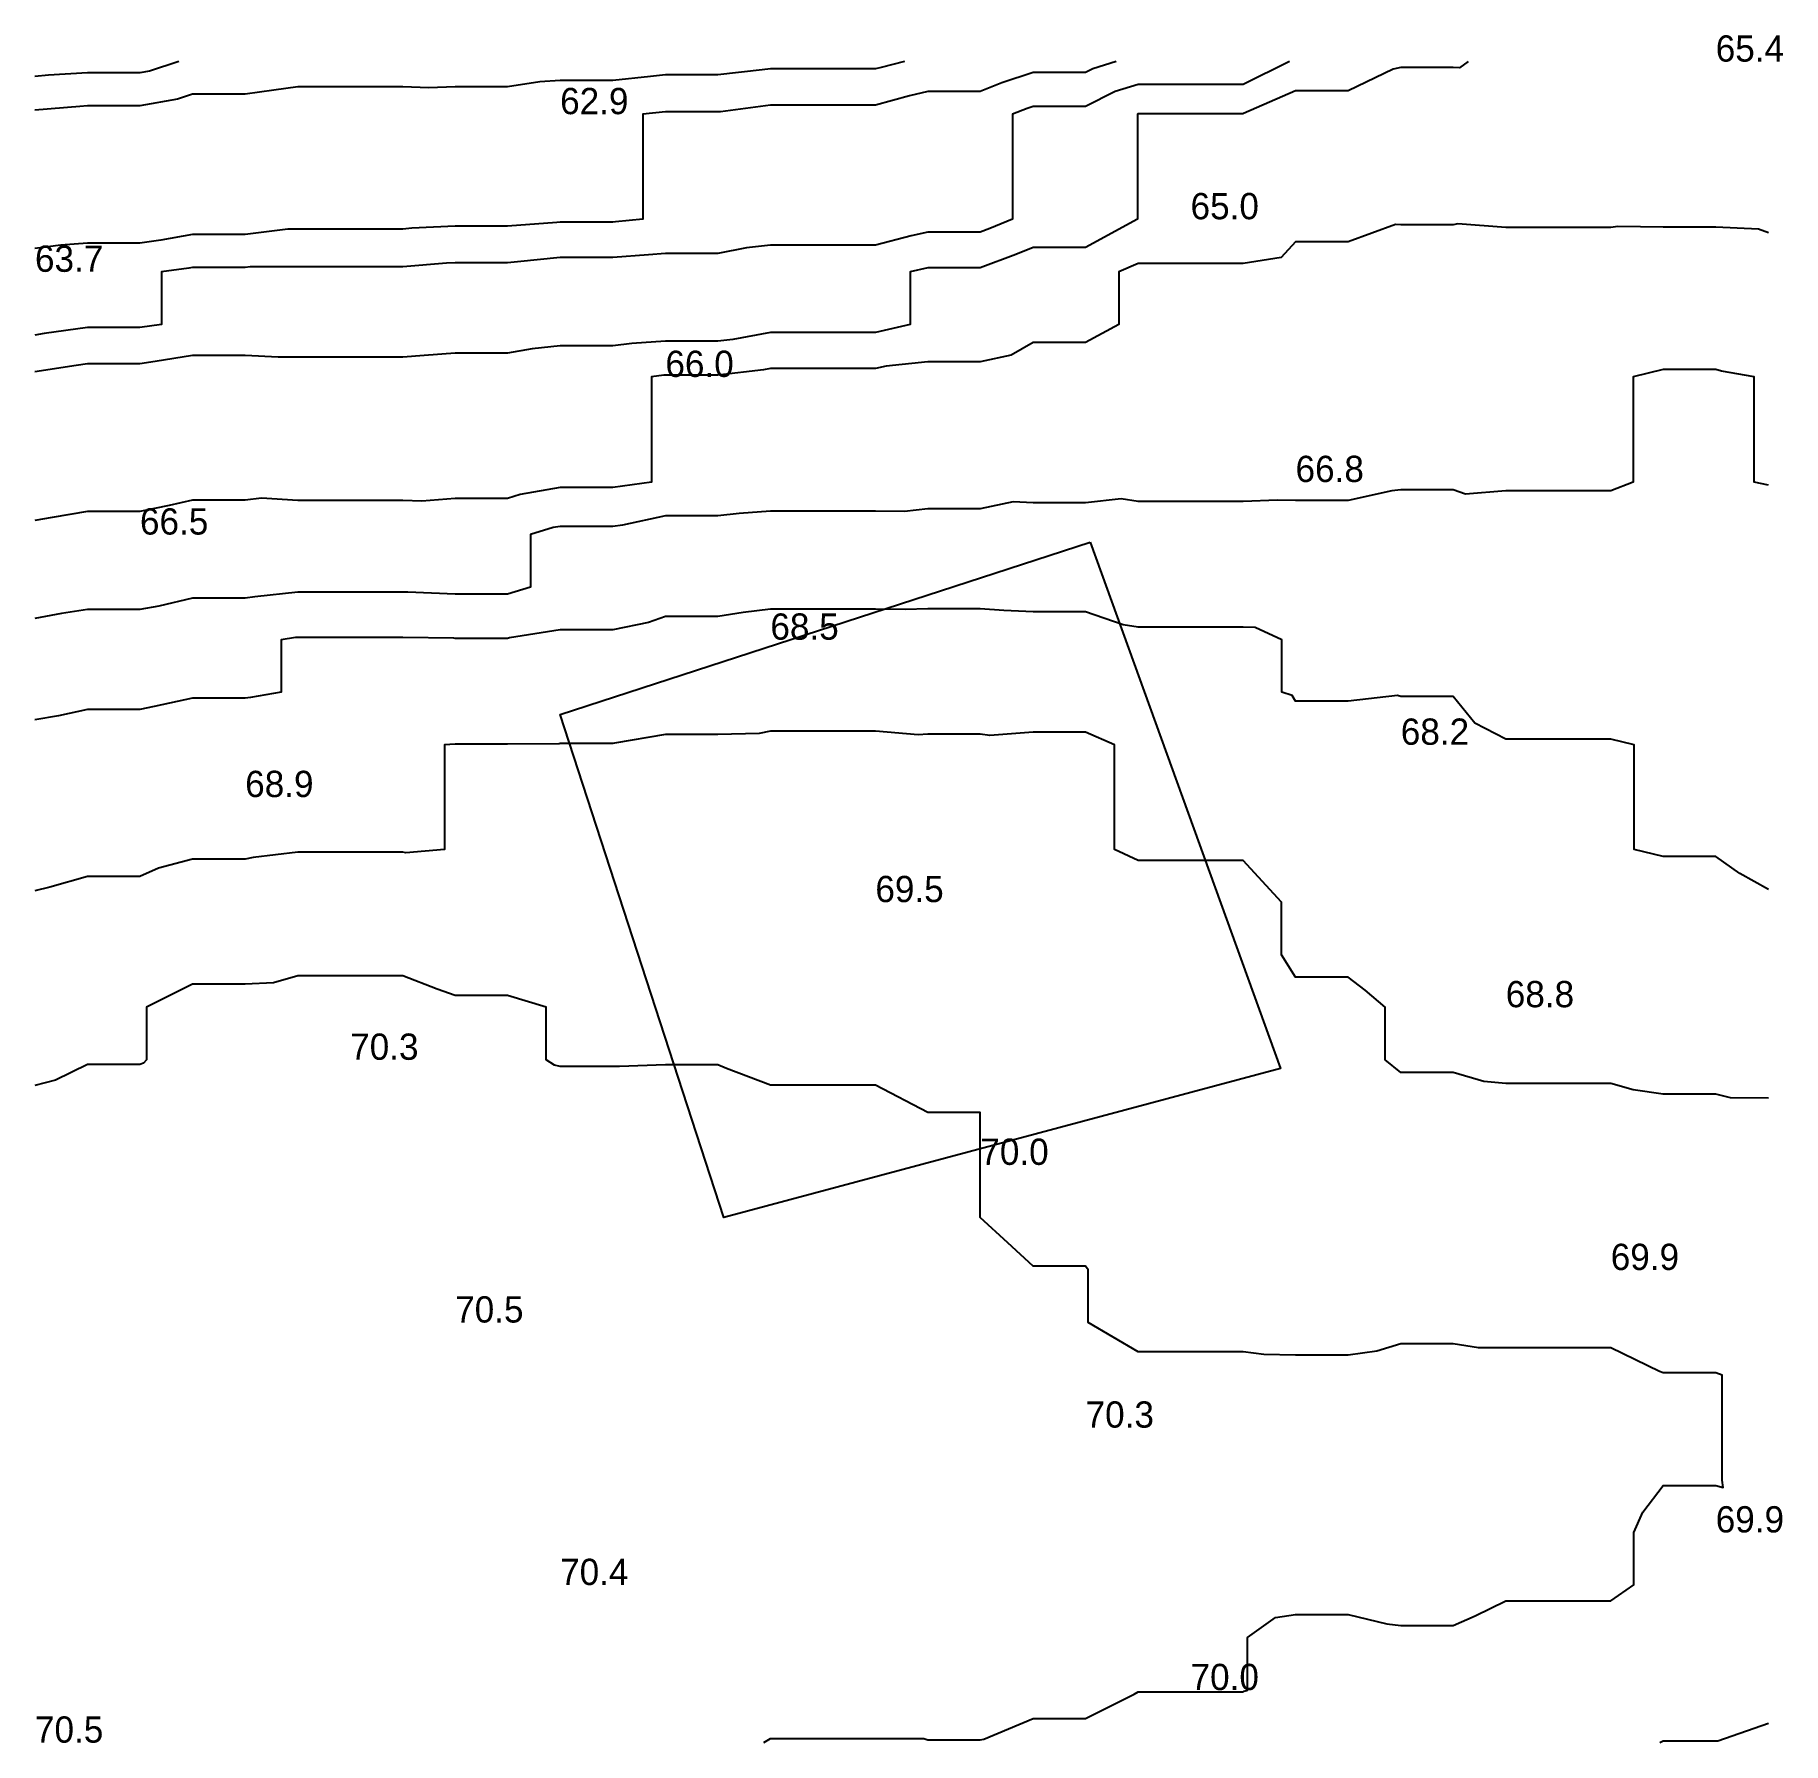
# Model space of a CAD drawing. Extents: x 0 to 66.6, y 0 to 65.
import ezdxf

# ---------------------------------------------------------------- set-up
doc = ezdxf.new("R2010")
doc.units = 0
for name, color, linetype in [('CONTOURS_MAJEURES', 3, 'CONTINUOUS'), ('CONTOURS_MINEURES', 8, 'CONTINUOUS'), ('PARCELLE', 4, 'CONTINUOUS'), ('POINTS_COTES', 7, 'CONTINUOUS')]:
    doc.layers.add(name, color=color, linetype=linetype)

msp = doc.modelspace()

# ---------------------------------------------------------------- linework, layer by layer
at = {"layer": 'CONTOURS_MAJEURES'}
for points in [[(54.574, 64.005), (54.234, 63.774), (54.003, 63.783), (52.227, 63.783), (52.005, 63.783), (51.718, 63.719), (49.995, 62.893), (49.107, 62.893), (47.997, 62.893), (46.02, 62.026), (45.998, 62.015), (45.987, 62.015), (44, 62.015), (42.012, 62.015), (42.001, 62.015), (41.993, 62.013), (41.976, 62.004), (41.976, 61.978), (41.976, 60.003), (41.976, 58.028), (41.976, 58.003), (40.003, 56.933), (38.934, 56.933), (38.004, 56.933), (37.341, 56.662), (35.995, 56.151), (35.845, 56.151), (33.996, 56.151), (33.33, 56.002), (33.33, 54.668), (33.33, 54.001), (31.998, 53.697), (30.302, 53.697), (29.999, 53.697), (29.696, 53.697), (28.001, 53.697), (26.571, 53.431), (26.002, 53.364), (25.366, 53.364), (24.004, 53.364), (22.732, 53.273), (22.005, 53.179), (20.821, 53.179), (19.996, 53.179), (18.928, 53.069), (17.997, 52.906), (17.093, 52.906), (15.999, 52.906), (14.818, 52.819), (14, 52.749), (13.252, 52.749), (12.001, 52.749), (10.751, 52.749), (10.003, 52.749), (9.255, 52.749), (8.004, 52.817), (6.815, 52.817), (5.995, 52.817), (4.582, 52.586), (3.997, 52.497), (3.5, 52.497), (1.998, 52.497), (1.562, 52.437), (-0.001, 52.196)], [(27.751, 0.002), (28.001, 0.156), (29.845, 0.156), (29.999, 0.156), (30.153, 0.156), (31.998, 0.156), (33.843, 0.156), (33.996, 0.108), (35.89, 0.108), (35.995, 0.108), (36.129, 0.136), (38.004, 0.926), (38.927, 0.926), (40.003, 0.926), (41.848, 1.849), (42.001, 1.934), (42.07, 1.934), (44, 1.934), (45.929, 1.934), (45.998, 1.934), (46.042, 1.959), (46.165, 2.003), (46.165, 2.17), (46.165, 4.004), (47.239, 4.763), (47.997, 4.884), (48.876, 4.884), (49.995, 4.884), (51.476, 4.53), (52.005, 4.458), (52.459, 4.458), (54.003, 4.458), (54.836, 4.837), (56.002, 5.396), (56.61, 5.396), (58, 5.396), (59.391, 5.396), (59.999, 5.396), (60.873, 6.005), (60.873, 6.88), (60.873, 8.005), (61.215, 8.784), (61.998, 9.796), (63.796, 9.796), (63.996, 9.796), (64.283, 9.711), (64.247, 9.995), (64.247, 10.245), (64.247, 11.996), (64.247, 12.246), (64.247, 13.997), (63.996, 14.088), (62.088, 14.088), (61.998, 14.088), (61.855, 14.139), (59.999, 15.034), (58.963, 15.034), (58, 15.034), (56.964, 15.034), (56.002, 15.034), (54.966, 15.034), (54.003, 15.185), (53.191, 15.185), (52.005, 15.185), (51.096, 14.902), (49.995, 14.754), (49.239, 14.754), (47.997, 14.754), (46.787, 14.786), (45.998, 14.879), (45.117, 14.879), (44, 14.879), (42.883, 14.879), (42.001, 14.879), (40.103, 15.997), (40.103, 16.097), (40.103, 17.998), (40.003, 18.141), (38.147, 18.141), (38.004, 18.141), (37.037, 19.036), (35.995, 19.999), (35.995, 22), (35.995, 24), (33.996, 24), (31.998, 25.035), (31.033, 25.035), (29.999, 25.035), (29.034, 25.035), (28.001, 25.035), (26.335, 25.668), (26.002, 25.808), (25.809, 25.808), (24.004, 25.808), (22.255, 25.751), (22.005, 25.743), (21.746, 25.743), (19.996, 25.743), (19.785, 25.791), (19.463, 26.001), (19.463, 27.468), (19.463, 28.002), (17.997, 28.451), (16.447, 28.451), (15.999, 28.451), (15.312, 28.69), (14, 29.195), (13.193, 29.195), (12.001, 29.195), (10.81, 29.195), (10.003, 29.195), (9.078, 28.928), (8.004, 28.877), (6.874, 28.877), (5.995, 28.877), (4.246, 28.002), (4.246, 26.251), (4.246, 26.001), (4.13, 25.868), (3.997, 25.823), (3.819, 25.823), (1.998, 25.823), (0.775, 25.225), (-0.001, 25.02)]]:
    msp.add_lwpolyline(points, dxfattribs=at)
at = {"layer": 'CONTOURS_MINEURES'}
for points in [[(5.474, 64.005), (4.358, 63.643), (3.997, 63.577), (3.569, 63.577), (1.998, 63.577), (0.52, 63.484), (-0.001, 63.441)], [(33.108, 64.005), (32.215, 63.787), (31.998, 63.729), (31.722, 63.729), (29.999, 63.729), (28.276, 63.729), (28.001, 63.729), (27.683, 63.687), (26.002, 63.498), (24.51, 63.498), (24.004, 63.498), (23.441, 63.442), (22.005, 63.291), (20.712, 63.291), (19.996, 63.291), (19.224, 63.232), (17.997, 63.05), (16.953, 63.05), (15.999, 63.05), (14.999, 63.004), (14, 63.039), (13.036, 63.039), (12.001, 63.039), (10.967, 63.039), (10.003, 63.039), (9.09, 62.918), (8.004, 62.765), (6.759, 62.765), (5.995, 62.765), (5.421, 62.579), (3.997, 62.319), (2.312, 62.319), (1.998, 62.319), (1.702, 62.3), (-0.001, 62.158)], [(41.165, 64.005), (40.277, 63.73), (40.003, 63.592), (39.59, 63.592), (38.004, 63.592), (36.81, 63.193), (35.995, 62.869), (34.861, 62.869), (33.996, 62.869), (33.301, 62.7), (31.998, 62.349), (30.344, 62.349), (29.999, 62.349), (29.655, 62.349), (28.001, 62.349), (26.097, 62.099), (26.002, 62.089), (25.918, 62.089), (24.004, 62.089), (23.147, 62.004), (23.147, 61.147), (23.147, 60.003), (23.147, 58.86), (23.147, 58.003), (22.106, 57.902), (22.005, 57.894), (20.104, 57.894), (19.996, 57.894), (19.876, 57.882), (17.997, 57.739), (16.262, 57.739), (15.999, 57.739), (14.344, 57.658), (14, 57.628), (12.375, 57.628), (12.001, 57.628), (11.628, 57.628), (10.003, 57.628), (9.629, 57.628), (8.004, 57.424), (7.423, 57.424), (5.995, 57.424), (4.794, 57.204), (3.997, 57.099), (3.094, 57.099), (1.998, 57.099), (0.982, 57.019), (-0.001, 56.895)], [(47.767, 64.005), (45.998, 63.139), (44.864, 63.139), (44, 63.139), (43.135, 63.139), (42.001, 63.139), (41.135, 62.871), (40.003, 62.301), (38.301, 62.301), (38.004, 62.301), (37.781, 62.226), (37.221, 62.004), (37.221, 61.224), (37.221, 60.003), (37.221, 59.223), (37.221, 58.003), (36.351, 57.648), (35.995, 57.513), (34.486, 57.513), (33.996, 57.513), (33.365, 57.371), (31.998, 57.022), (30.979, 57.022), (29.999, 57.022), (29.02, 57.022), (28.001, 57.022), (27.094, 56.909), (26.002, 56.705), (24.706, 56.705), (24.004, 56.705), (23.362, 56.644), (22.005, 56.543), (21.462, 56.543), (19.996, 56.543), (18.373, 56.378), (17.997, 56.349), (17.65, 56.349), (15.999, 56.349), (15.668, 56.333), (14, 56.189), (13.813, 56.189), (12.001, 56.189), (10.19, 56.189), (10.003, 56.189), (8.191, 56.189), (8.004, 56.165), (6.159, 56.165), (5.995, 56.165), (5.857, 56.14), (4.814, 56.002), (4.814, 54.819), (4.814, 54.001), (3.997, 53.877), (2.122, 53.877), (1.998, 53.877), (0.351, 53.649), (-0.001, 53.595)], [(54.574, 64.005), (54.234, 63.774), (54.003, 63.783), (52.227, 63.783), (52.005, 63.783), (51.718, 63.719), (49.995, 62.893), (49.107, 62.893), (47.997, 62.893), (46.02, 62.026), (45.998, 62.015), (45.987, 62.015), (44, 62.015), (42.012, 62.015), (42.001, 62.015), (41.993, 62.013), (41.976, 62.004), (41.976, 61.978), (41.976, 60.003), (41.976, 58.028), (41.976, 58.003), (40.003, 56.933), (38.934, 56.933), (38.004, 56.933), (37.341, 56.662), (35.995, 56.151), (35.845, 56.151), (33.996, 56.151), (33.33, 56.002), (33.33, 54.668), (33.33, 54.001), (31.998, 53.697), (30.302, 53.697), (29.999, 53.697), (29.696, 53.697), (28.001, 53.697), (26.571, 53.431), (26.002, 53.364), (25.366, 53.364), (24.004, 53.364), (22.732, 53.273), (22.005, 53.179), (20.821, 53.179), (19.996, 53.179), (18.928, 53.069), (17.997, 52.906), (17.093, 52.906), (15.999, 52.906), (14.818, 52.819), (14, 52.749), (13.252, 52.749), (12.001, 52.749), (10.751, 52.749), (10.003, 52.749), (9.255, 52.749), (8.004, 52.817), (6.815, 52.817), (5.995, 52.817), (4.582, 52.586), (3.997, 52.497), (3.5, 52.497), (1.998, 52.497), (1.562, 52.437), (-0.001, 52.196)], [(66.005, 57.492), (65.623, 57.621), (63.996, 57.702), (63.696, 57.702), (61.998, 57.702), (60.27, 57.731), (59.999, 57.689), (58.314, 57.689), (58, 57.689), (57.687, 57.689), (56.002, 57.689), (54.173, 57.832), (54.003, 57.792), (52.215, 57.792), (52.005, 57.792), (51.809, 57.807), (49.995, 57.141), (49.135, 57.141), (47.997, 57.141), (47.453, 56.546), (45.998, 56.324), (44.322, 56.324), (44, 56.324), (43.678, 56.324), (42.001, 56.324), (41.271, 56.002), (41.271, 54.732), (41.271, 54.001), (40.003, 53.313), (39.316, 53.313), (38.004, 53.313), (37.171, 52.829), (35.995, 52.576), (35.419, 52.576), (33.996, 52.576), (32.408, 52.411), (31.998, 52.318), (31.681, 52.318), (29.999, 52.318), (28.318, 52.318), (28.001, 52.318), (27.733, 52.268), (26.002, 52.065), (24.068, 52.065), (24.004, 52.065), (23.943, 52.061), (23.478, 52), (23.478, 51.474), (23.478, 49.999), (23.478, 48.525), (23.478, 47.999), (22.005, 47.791), (20.204, 47.791), (19.996, 47.791), (18.475, 47.521), (17.997, 47.375), (17.375, 47.375), (15.999, 47.375), (14.727, 47.271), (14, 47.298), (12.702, 47.298), (12.001, 47.298), (11.301, 47.298), (10.003, 47.298), (8.624, 47.378), (8.004, 47.309), (7.312, 47.309), (5.995, 47.309), (5.107, 47.109), (3.997, 46.875), (3.12, 46.875), (1.998, 46.875), (0.652, 46.651), (-0.001, 46.528)], [(66.005, 47.881), (65.457, 47.999), (65.457, 49.454), (65.457, 49.999), (65.457, 50.545), (65.457, 52), (64.216, 52.219), (63.996, 52.281), (63.716, 52.281), (61.998, 52.281), (60.855, 52), (60.855, 50.857), (60.855, 49.999), (60.855, 49.142), (60.855, 47.999), (59.999, 47.665), (59.666, 47.665), (58, 47.665), (56.335, 47.665), (56.002, 47.665), (54.465, 47.537), (54.003, 47.699), (53.704, 47.699), (52.005, 47.699), (51.664, 47.659), (49.995, 47.293), (48.702, 47.293), (47.997, 47.293), (47.312, 47.313), (45.998, 47.259), (44.739, 47.259), (44, 47.259), (42.74, 47.259), (42.001, 47.259), (41.359, 47.356), (40.003, 47.211), (38.791, 47.211), (38.004, 47.211), (37.246, 47.243), (35.995, 46.974), (35.02, 46.974), (33.996, 46.974), (33.113, 46.882), (31.998, 46.89), (30.891, 46.89), (29.999, 46.89), (29.108, 46.89), (28.001, 46.89), (26.808, 46.804), (26.002, 46.706), (24.711, 46.706), (24.004, 46.706), (22.367, 46.36), (22.005, 46.309), (21.692, 46.309), (19.996, 46.309), (19.732, 46.262), (18.861, 45.998), (18.861, 44.862), (18.861, 43.997), (17.997, 43.728), (17.728, 43.728), (15.999, 43.728), (14.193, 43.804), (14, 43.807), (12.191, 43.807), (12.001, 43.807), (10.192, 43.807), (10.003, 43.807), (8.376, 43.625), (8.004, 43.572), (7.578, 43.572), (5.995, 43.572), (4.715, 43.277), (3.997, 43.149), (3.15, 43.149), (1.998, 43.149), (1.006, 42.989), (-0.001, 42.807)], [(66.005, 32.484), (64.909, 33.095), (63.996, 33.741), (63.733, 33.741), (61.998, 33.741), (60.887, 34.004), (60.887, 34.894), (60.887, 36.005), (60.887, 36.889), (60.887, 37.995), (59.999, 38.211), (58.216, 38.211), (58, 38.211), (56.218, 38.211), (56.002, 38.211), (54.824, 38.817), (54.003, 39.836), (52.165, 39.836), (52.005, 39.836), (51.875, 39.866), (49.995, 39.653), (48.34, 39.653), (47.997, 39.653), (47.868, 39.866), (47.476, 39.996), (47.476, 40.518), (47.476, 41.996), (46.464, 42.462), (45.998, 42.475), (45.52, 42.475), (44, 42.475), (43.521, 42.475), (42.001, 42.475), (41.435, 42.563), (40.003, 43.062), (39.069, 43.062), (38.004, 43.062), (36.885, 43.11), (35.995, 43.176), (34.817, 43.176), (33.996, 43.176), (33.14, 43.14), (31.998, 43.152), (31.154, 43.152), (29.999, 43.152), (28.844, 43.152), (28.001, 43.152), (26.961, 43.037), (26.002, 42.88), (24.887, 42.88), (24.004, 42.88), (23.354, 42.646), (22.005, 42.368), (20.369, 42.368), (19.996, 42.368), (18.07, 42.07), (17.997, 42.047), (16.049, 42.047), (15.999, 42.047), (15.946, 42.049), (14, 42.083), (13.914, 42.083), (12.001, 42.083), (11.915, 42.083), (10.003, 42.083), (9.925, 42.074), (9.378, 41.996), (9.378, 41.371), (9.378, 39.996), (8.21, 39.79), (8.004, 39.769), (7.777, 39.769), (5.995, 39.769), (4.539, 39.453), (3.997, 39.336), (3.337, 39.336), (1.998, 39.336), (0.897, 39.097), (-0.001, 38.946)], [(66.005, 24.538), (64.557, 24.559), (63.996, 24.692), (63.306, 24.692), (61.998, 24.692), (60.855, 24.858), (59.999, 25.103), (58.898, 25.103), (58, 25.103), (56.899, 25.103), (56.002, 25.103), (55.172, 25.171), (54.003, 25.513), (53.516, 25.513), (52.005, 25.513), (51.414, 26.001), (51.414, 27.414), (51.414, 28.002), (50.647, 28.651), (49.995, 29.145), (49.139, 29.145), (47.997, 29.145), (47.468, 30.003), (47.468, 31.474), (47.468, 32.004), (45.998, 33.591), (44.412, 33.591), (44, 33.591), (43.587, 33.591), (42.001, 33.591), (41.105, 34.004), (41.105, 34.901), (41.105, 36.005), (41.105, 37.103), (41.105, 37.995), (40.003, 38.473), (38.481, 38.473), (38.004, 38.473), (36.351, 38.35), (35.995, 38.395), (34.396, 38.395), (33.996, 38.395), (33.624, 38.368), (31.998, 38.518), (31.475, 38.518), (29.999, 38.518), (28.523, 38.518), (28.001, 38.518), (27.571, 38.425), (26.002, 38.385), (25.613, 38.385), (24.004, 38.385), (22.067, 38.057), (22.005, 38.042), (20.044, 38.042), (19.996, 38.042), (19.955, 38.035), (17.997, 38.015), (17.977, 38.015), (15.999, 38.015), (15.599, 37.995), (15.599, 36.403), (15.599, 36.005), (15.599, 35.605), (15.599, 34.004), (14.121, 33.883), (14, 33.908), (13.904, 33.908), (12.001, 33.908), (11.905, 33.908), (10.003, 33.908), (8.305, 33.703), (8.004, 33.645), (6.356, 33.645), (5.995, 33.645), (4.703, 33.297), (3.997, 32.975), (2.968, 32.975), (1.998, 32.975), (0.57, 32.575), (-0.001, 32.428)], [(27.751, 0.002), (28.001, 0.156), (29.845, 0.156), (29.999, 0.156), (30.153, 0.156), (31.998, 0.156), (33.843, 0.156), (33.996, 0.108), (35.89, 0.108), (35.995, 0.108), (36.129, 0.136), (38.004, 0.926), (38.927, 0.926), (40.003, 0.926), (41.848, 1.849), (42.001, 1.934), (42.07, 1.934), (44, 1.934), (45.929, 1.934), (45.998, 1.934), (46.042, 1.959), (46.165, 2.003), (46.165, 2.17), (46.165, 4.004), (47.239, 4.763), (47.997, 4.884), (48.876, 4.884), (49.995, 4.884), (51.476, 4.53), (52.005, 4.458), (52.459, 4.458), (54.003, 4.458), (54.836, 4.837), (56.002, 5.396), (56.61, 5.396), (58, 5.396), (59.391, 5.396), (59.999, 5.396), (60.873, 6.005), (60.873, 6.88), (60.873, 8.005), (61.215, 8.784), (61.998, 9.796), (63.796, 9.796), (63.996, 9.796), (64.283, 9.711), (64.247, 9.995), (64.247, 10.245), (64.247, 11.996), (64.247, 12.246), (64.247, 13.997), (63.996, 14.088), (62.088, 14.088), (61.998, 14.088), (61.855, 14.139), (59.999, 15.034), (58.963, 15.034), (58, 15.034), (56.964, 15.034), (56.002, 15.034), (54.966, 15.034), (54.003, 15.185), (53.191, 15.185), (52.005, 15.185), (51.096, 14.902), (49.995, 14.754), (49.239, 14.754), (47.997, 14.754), (46.787, 14.786), (45.998, 14.879), (45.117, 14.879), (44, 14.879), (42.883, 14.879), (42.001, 14.879), (40.103, 15.997), (40.103, 16.097), (40.103, 17.998), (40.003, 18.141), (38.147, 18.141), (38.004, 18.141), (37.037, 19.036), (35.995, 19.999), (35.995, 22), (35.995, 24), (33.996, 24), (31.998, 25.035), (31.033, 25.035), (29.999, 25.035), (29.034, 25.035), (28.001, 25.035), (26.335, 25.668), (26.002, 25.808), (25.809, 25.808), (24.004, 25.808), (22.255, 25.751), (22.005, 25.743), (21.746, 25.743), (19.996, 25.743), (19.785, 25.791), (19.463, 26.001), (19.463, 27.468), (19.463, 28.002), (17.997, 28.451), (16.447, 28.451), (15.999, 28.451), (15.312, 28.69), (14, 29.195), (13.193, 29.195), (12.001, 29.195), (10.81, 29.195), (10.003, 29.195), (9.078, 28.928), (8.004, 28.877), (6.874, 28.877), (5.995, 28.877), (4.246, 28.002), (4.246, 26.251), (4.246, 26.001), (4.13, 25.868), (3.997, 25.823), (3.819, 25.823), (1.998, 25.823), (0.775, 25.225), (-0.001, 25.02)], [(61.869, 0.002), (61.998, 0.07), (63.928, 0.07), (63.996, 0.07), (64.071, 0.076), (66.005, 0.749)]]:
    msp.add_lwpolyline(points, dxfattribs=at)
at = {"layer": 'PARCELLE'}
msp.add_lwpolyline([(40.172, 45.704), (47.419, 25.675), (26.233, 20), (20, 39.143), (40.172, 45.704)], close=True, dxfattribs=at)

# ---------------------------------------------------------------- texts
at = {"layer": 'POINTS_COTES'}
for s, p in [('65.4', (63.996, 64.005)), ('62.9', (19.996, 62.004)), ('65.0', (44, 58.003)), ('63.7', (-0.001, 56.002)), ('66.0', (24.004, 52)), ('66.8', (47.997, 47.999)), ('66.5', (3.997, 45.998)), ('68.5', (28.001, 41.996)), ('68.2', (52.005, 37.995)), ('68.9', (8.004, 36.005)), ('69.5', (31.998, 32.004)), ('68.8', (56.002, 28.002)), ('70.3', (12.001, 26.001)), ('70.0', (35.995, 22)), ('69.9', (59.999, 17.998)), ('70.5', (15.999, 15.997)), ('70.3', (40.003, 11.996)), ('69.9', (63.996, 8.005)), ('70.4', (19.996, 6.005)), ('70.0', (44, 2.003)), ('70.5', (-0.001, 0.002))]:
    msp.add_text(s, height=1, dxfattribs=at).set_placement(p)

doc.saveas('drawing.dxf')
